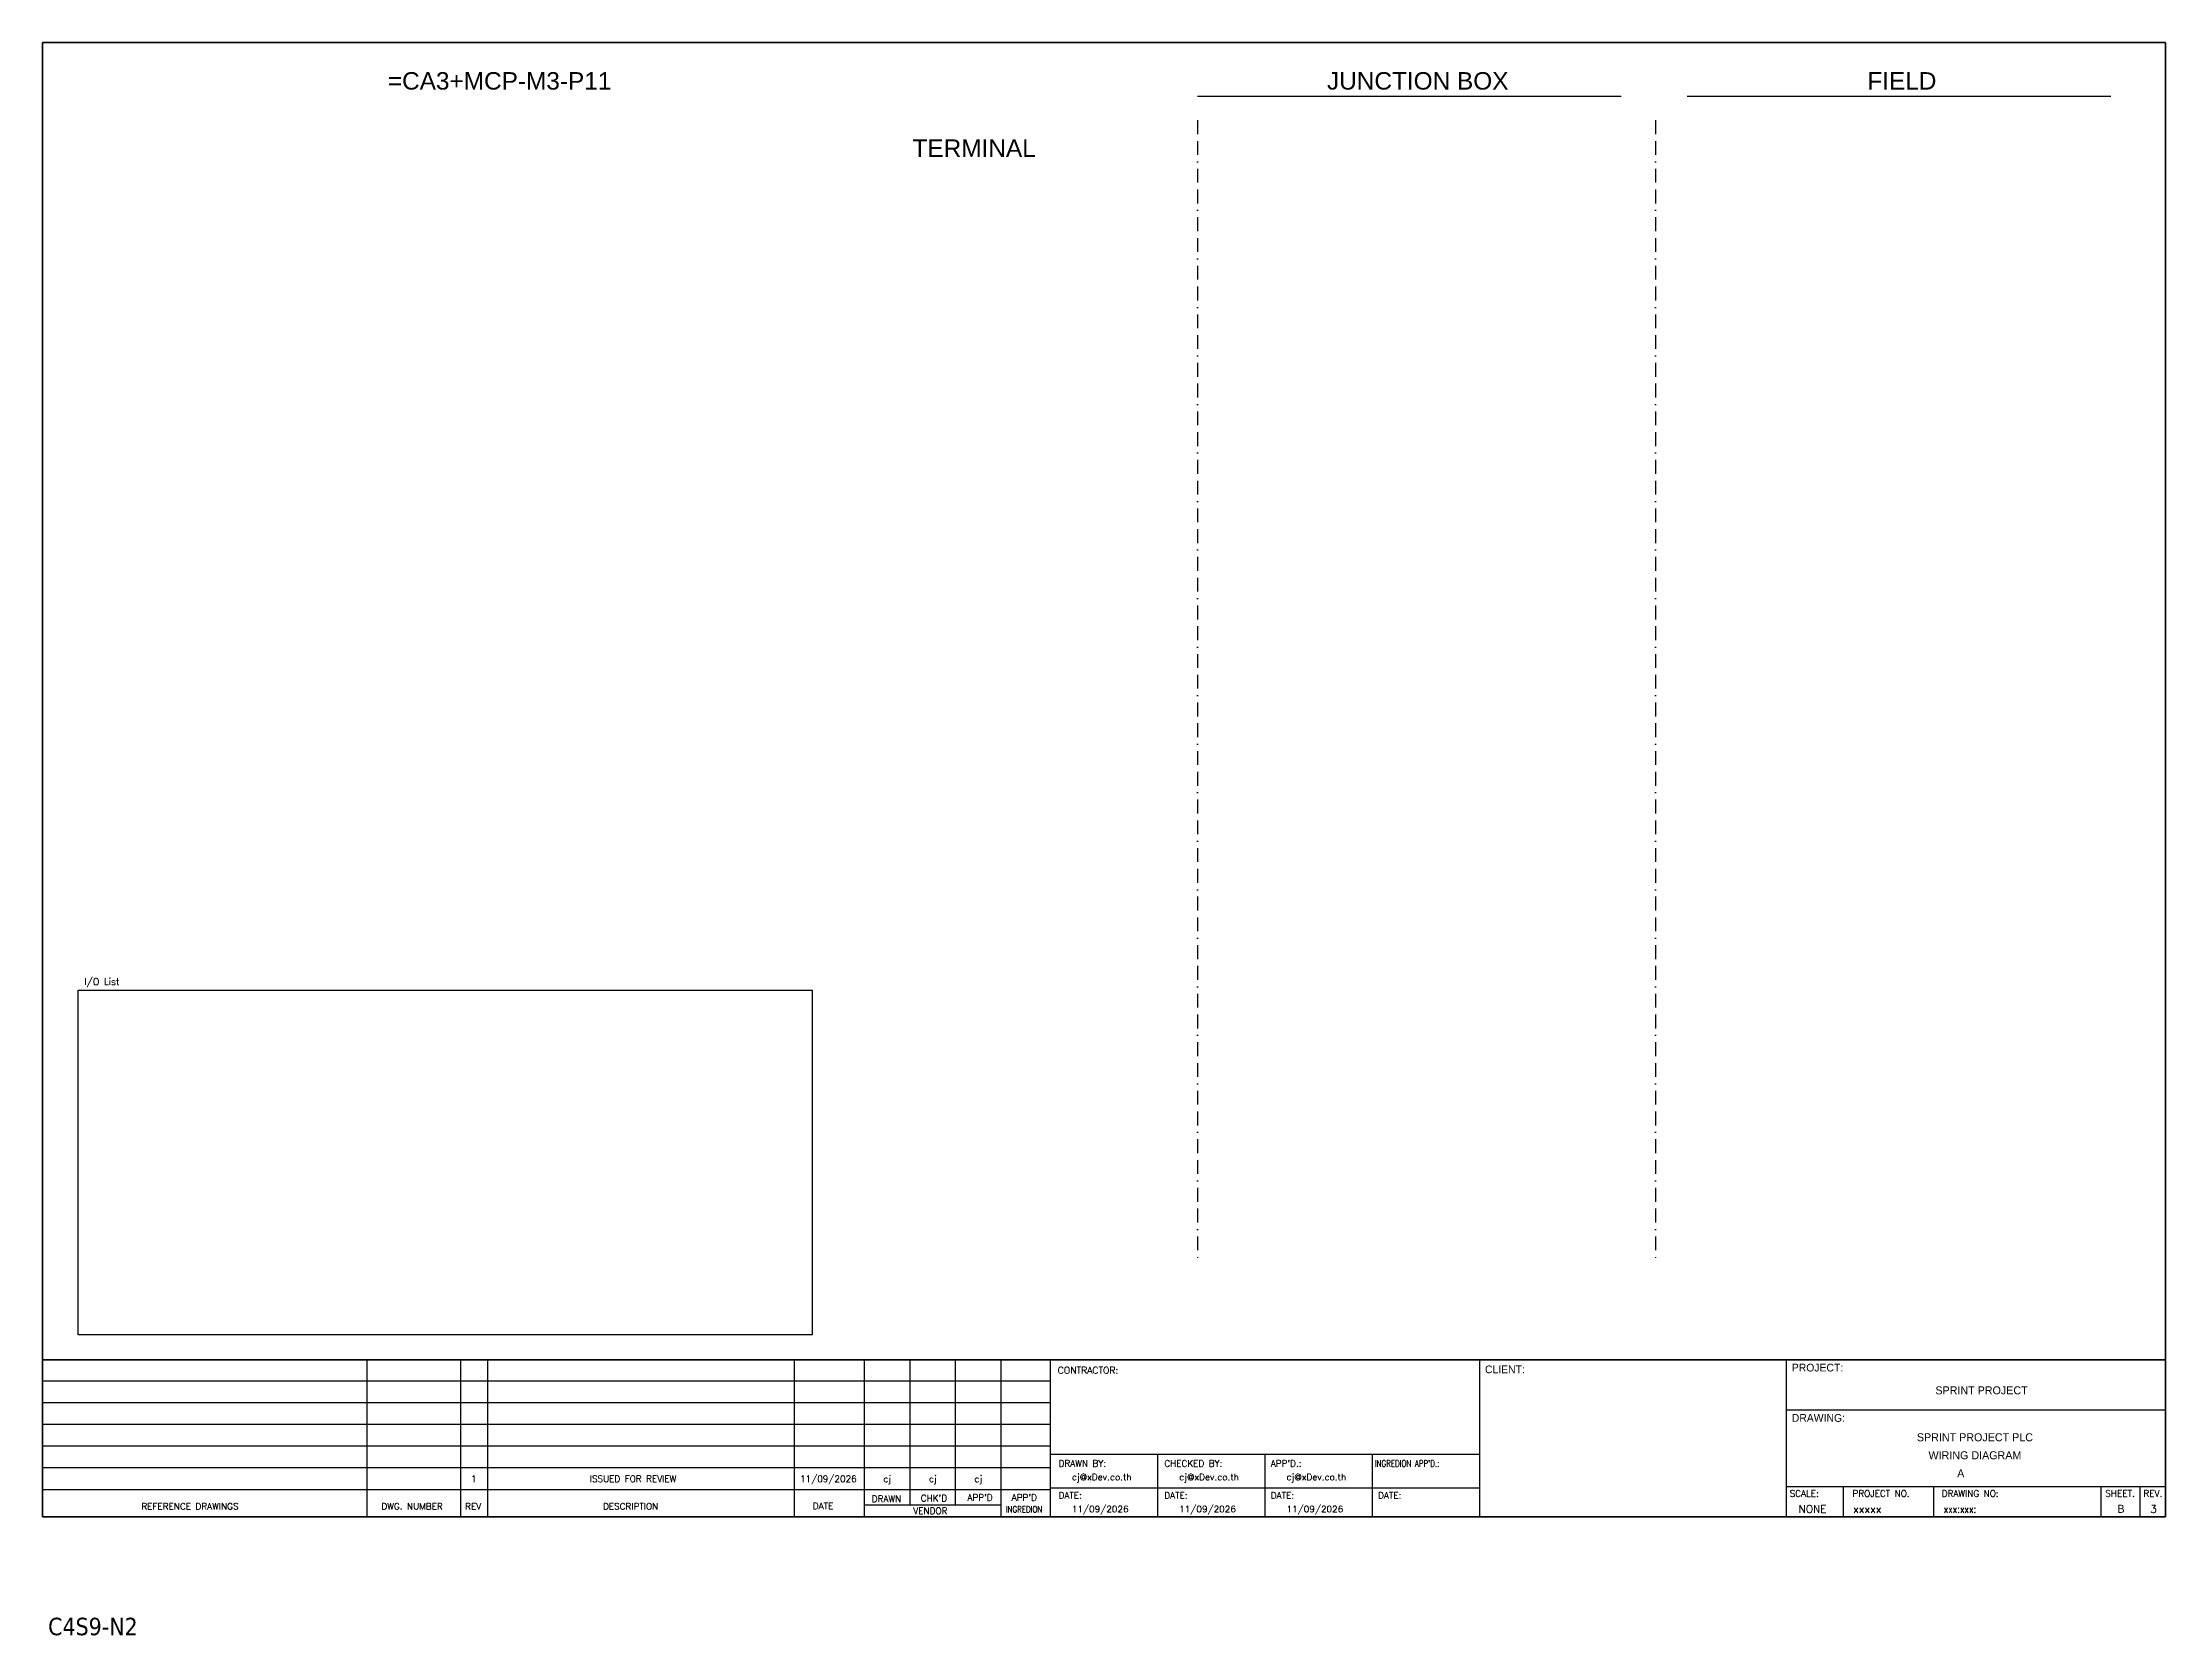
# Model space of a CAD drawing. Header units: millimetres. Extents: x 0 to 62600, y 0 to 14837.
# Drawn here: x 46126 to 50020, y 5791 to 8713 of the extents above; entities that cross this region are included whole.
import ezdxf
from ezdxf.enums import TextEntityAlignment as Align

# ---------------------------------------------------------------- set-up
doc = ezdxf.new("R2010")
doc.units = ezdxf.units.MM
doc.linetypes.add('BORDERX2', pattern=[88.9, 25.4, -12.7, 25.4, -12.7, 0, -12.7])
for name, color, linetype in [('GT_1', 9, 'Continuous'), ('HELPPOINT', 7, 'Continuous'), ('MEMBER', 7, 'Continuous'), ('x01001-FrameArea', 2, 'BORDERX2')]:
    doc.layers.add(name, color=color, linetype=linetype)
doc.styles.add('HTX11', font='O8111901')
doc.styles.add('ROMANS', font='romans.shx', dxfattribs={"width": 0.85, "height": 25})
doc.styles.get("Standard").update_dxf_attribs({"font": 'arial.ttf'})
doc.styles.add('Tahoma', font='')
doc.styles.get('Tahoma').set_extended_font_data('Tahoma')

msp = doc.modelspace()

# ---------------------------------------------------------------- linework, layer by layer
for p, q in [((48244.6, 8614.1), (49021.3, 8614.1)), ((49142.4, 8614.1), (49919.1, 8614.1))]:
    msp.add_line(p, q)
at = {"color": 4}
for p, q in [((49428.6, 6064.5), (49428.6, 6008.4)), ((49593.9, 6064.5), (49593.9, 6008.4))]:
    msp.add_line(p, q, dxfattribs=at)
at = {"color": 4, "ltscale": 0.5}
for p, q in [((49901, 6064.5), (49901, 6008.4)), ((49901, 6064.5), (49901, 6008.4)), ((49972.2, 6064.5), (49972.2, 6008.4)), ((49972.2, 6064.5), (49972.2, 6008.4))]:
    msp.add_line(p, q, dxfattribs=at)
msp.add_lwpolyline([(46192, 6974.3), (47537.8, 6974.3), (47537.8, 6342.2), (46192, 6342.2)], close=True)
at = {"layer": 'GT_1', "color": 4}
for p, q in [((46721.7, 6008.4), (46721.7, 6296.6)), ((46893.6, 6008.4), (46893.6, 6296.6)), ((46942.8, 6008.4), (46942.8, 6296.6)), ((47505.4, 6008.4), (47505.4, 6296.6)), ((47633.7, 6008.4), (47633.7, 6296.6)), ((47717.3, 6030.2), (47717.3, 6296.6)), ((47800.8, 6030.3), (47800.8, 6296.6)), ((47884.1, 6008.4), (47884.1, 6296.6)), ((47975.1, 6008.4), (47975.1, 6296.6)), ((48762.1, 6008.4), (48762.1, 6296.6)), ((49324.4, 6008.4), (49324.4, 6296.6)), ((49324.4, 6008.4), (49324.4, 6296.6)), ((49324.4, 6008.4), (49324.4, 6296.6)), ((47975.1, 6257.7), (46126.3, 6257.7)), ((47975.1, 6217.9), (46126.3, 6217.9)), ((47975.1, 6178), (46126.3, 6178)), ((47975.1, 6138.1), (46126.3, 6138.1)), ((48762.1, 6122.8), (47975.1, 6122.8)), ((48171.9, 6008.4), (48171.9, 6122.8)), ((48368.6, 6008.4), (48368.6, 6122.8)), ((48565.4, 6008.4), (48565.4, 6122.8)), ((47975.1, 6098.2), (46126.3, 6098.2)), ((47975, 6058.2), (46126.3, 6058.2)), ((48762.1, 6061.3), (47975.1, 6061.3)), ((49324.4, 6064.5), (50019.6, 6064.5)), ((47884.1, 6030.2), (47633.7, 6030.2))]:
    msp.add_line(p, q, dxfattribs=at)
at = {"layer": 'HELPPOINT', "color": 4, "lineweight": 35}
for p, q in [((46126.3, 6008.4), (46126.3, 8712.6)), ((46126.3, 8712.6), (50019.6, 8712.6)), ((46126.3, 6008.4), (46126.3, 8712.6)), ((46126.3, 8712.6), (50019.6, 8712.6)), ((50019.6, 8712.6), (50019.6, 6008.4)), ((50019.6, 8712.6), (50019.6, 6008.4)), ((50019.6, 6008.4), (46126.3, 6008.4)), ((50019.6, 6008.4), (46126.3, 6008.4))]:
    msp.add_line(p, q, dxfattribs=at)
at = {"layer": 'HELPPOINT', "color": 4}
for p, q in [((49324.4, 6205), (50019.6, 6205)), ((49324.4, 6205), (50019.6, 6205)), ((49324.4, 6064.5), (50019.6, 6064.5))]:
    msp.add_line(p, q, dxfattribs=at)
at = {"layer": 'MEMBER', "color": 4, "lineweight": 35}
msp.add_line((46126.3, 6296.6), (50019.6, 6296.6), dxfattribs=at)
msp.add_line((46126.3, 6296.6), (50019.6, 6296.6), dxfattribs=at)
at = {"layer": 'MEMBER', "color": 4}
for p, q in [((49324.4, 6205), (50019.6, 6205)), ((49324.4, 6205), (50019.6, 6205)), ((49324.4, 6064.5), (50019.6, 6064.5)), ((49324.4, 6064.5), (50019.6, 6064.5))]:
    msp.add_line(p, q, dxfattribs=at)
at = {"layer": 'x01001-FrameArea'}
for p, q in [((48244.6, 8570), (48244.6, 6483.5)), ((49084.4, 8570), (49084.4, 6483.5))]:
    msp.add_line(p, q, dxfattribs=at)

# ---------------------------------------------------------------- texts
at = {"color": 2}
for s, p in [('=CA3+MCP-M3-P11', (46759.7, 8626.2)), ('JUNCTION BOX', (48481.9, 8626.2)), ('FIELD', (49472.8, 8626.2)), ('TERMINAL', (47721.8, 8502.8))]:
    msp.add_text(s, height=32, dxfattribs=at).set_placement(p)
at = {"color": 4, "ltscale": 100, "style": 'HTX11'}
for s, p in [('SPRINT PROJECT', (49682.2, 6240.6)), ('SPRINT PROJECT PLC', (49670.1, 6154.5)), ('WIRING DIAGRAM', (49670.1, 6121.5))]:
    msp.add_text(s, height=14.693, dxfattribs=at).set_placement(p, align=Align.MIDDLE_CENTER)
at = {"color": 2, "style": 'Tahoma'}
msp.add_text('C4S9-N2', height=32, dxfattribs=at).set_placement((46136.7, 5791.5))
at = {"style": 'HTX11'}
for tag, text, height, p in [('A', 'A', 14.8, (49644.1, 6088.3)), ('B', 'CHASSIS C3 SLOT 11', 14.821, (49937.9, 6023.3))]:
    msp.add_attdef(tag, text=text, height=height, dxfattribs=at).set_placement(p, align=Align.MIDDLE_CENTER)
at = {"layer": 'GT_1', "color": 4, "style": 'HTX11'}
for s, p in [('CLIENT:', (48771.6, 6271.9)), ('PROJECT:', (49334.3, 6275.2)), ('DRAWING:', (49334.3, 6182.9))]:
    msp.add_text(s, height=14.25, dxfattribs=at).set_placement(p)
at = {"layer": 'MEMBER', "color": 4, "ltscale": 0.8, "style": 'ROMANS'}
for s, height, p in [('I/O List', 12.35, (46202.9, 6984)), ('CONTRACTOR:', 12.35, (47988.2, 6271.2)), ('DRAWN BY:', 11.88, (47989.7, 6100.6)), ('cj@xDev.co.th', 11.875, (48014.1, 6075.6)), ('CHECKED BY:', 11.875, (48183.6, 6100.6)), ('cj@xDev.co.th', 11.875, (48210.9, 6075.6)), ("APP'D.:", 11.88, (48378.8, 6100.6)), ('cj@xDev.co.th', 11.875, (48407.7, 6075.6)), ('DRAWN', 11.88, (47647.1, 6035.7)), ("CHK'D", 11.88, (47736.9, 6036.9)), ("APP'D", 11.88, (47822.5, 6038.1)), ("APP'D", 11.88, (47903.7, 6038.1)), ('DATE:', 11.88, (47989.7, 6042)), ('DATE:', 11.88, (48183.6, 6042)), ('DATE:', 11.88, (48378.8, 6042)), ('DATE:', 11.88, (48575.6, 6042)), ('SCALE:', 11.88, (49330.3, 6045.5)), ('PROJECT NO.', 11.875, (49445.5, 6045.5)), ('DRAWING NO:', 11.875, (49609.2, 6045.5)), ('SHEET.', 12, (49909, 6045.5)), ('REV.', 12, (49978.9, 6045.5)), ('REFERENCE DRAWINGS', 11.875, (46307.7, 6021.9)), ('DWG. NUMBER', 11.875, (46747.9, 6021.9)), ('REV', 11.88, (46901.4, 6021.9)), ('DESCRIPTION', 11.875, (47154.3, 6021.9)), ('DATE', 11.88, (47539.1, 6022.6)), ('VENDOR', 11.88, (47723.2, 6013.6)), ('11/09/2026', 11.88, (48014.1, 6016.9)), ('11/09/2026', 11.88, (48210.9, 6016.9)), ('11/09/2026', 11.88, (48407.7, 6016.9)), ('NONE', 14.23, (49346.3, 6015.8)), ('xxxxx', 14.23, (49446.7, 6015.8))]:
    msp.add_text(s, height=height, dxfattribs=at).set_placement(p)
for s, height, p in [('1', 11.9, (46917.2, 6078.4)), ('ISSUED FOR REVIEW', 11.875, (47209.3, 6078.4)), ('11/09/2026', 11.88, (47567.5, 6078.4)), ('cj', 11.88, (47675.4, 6078.4)), ('cj', 11.88, (47759, 6078.4)), ('cj', 11.88, (47842.5, 6078.4))]:
    msp.add_text(s, height=height, dxfattribs=at).set_placement(p, align=Align.MIDDLE_CENTER)
at = {"layer": 'MEMBER', "color": 4, "ltscale": 0.8, "style": 'ROMANS', "width": 0.8}
for s, height, p in [("INGREDION APP'D.:", 11.875, (48569.6, 6100.6)), ('INGREDION', 11.88, (47892.9, 6016.4)), ('xxx:xxx:', 14.23, (49612.9, 6015.8))]:
    msp.add_text(s, height=height, dxfattribs=at).set_placement(p)
at = {"layer": 'MEMBER', "color": 4, "ltscale": 0.8, "style": 'ROMANS'}
msp.add_text('3', height=14.2, dxfattribs=at).set_placement((49997.5, 6015.8), align=Align.CENTER)

doc.saveas('drawing.dxf')
